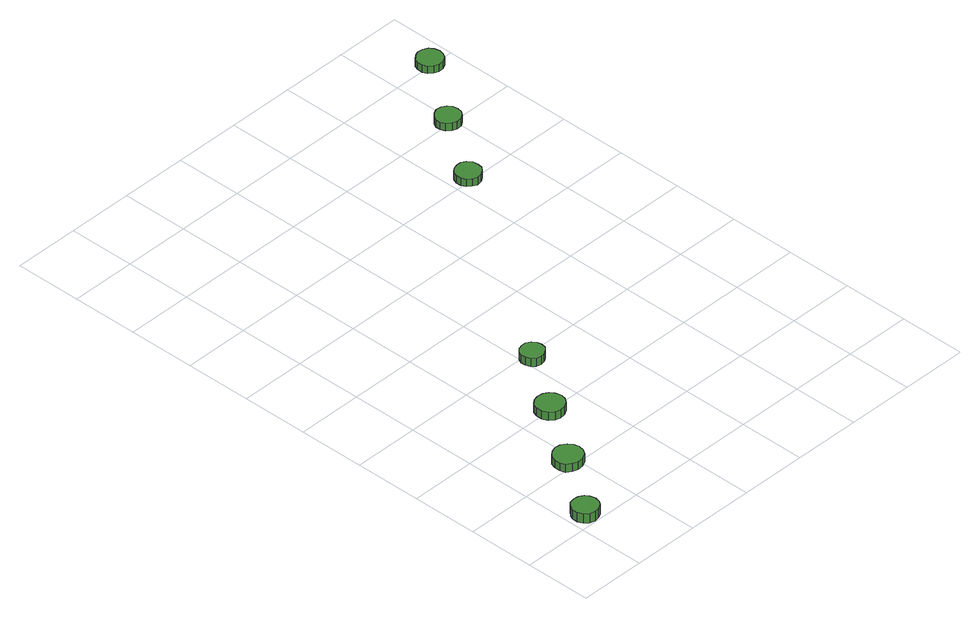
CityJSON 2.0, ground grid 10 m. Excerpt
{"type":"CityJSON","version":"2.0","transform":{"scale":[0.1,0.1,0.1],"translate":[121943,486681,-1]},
"CityObjects":{
"tree1":{"type":"SolitaryVegetationObject","attributes":{"function":"something"},"geometry":[{"type":"MultiSurface","lod":"1","boundaries":[[[0,1,2,3,4,5,6,7,8,9,10,11,12,13,14]],[[15,16,17,18,19,20,21,22,23,24,25,26,27,28,29]],[[0,29,28,1]],[[1,28,27,2]],[[2,27,26,3]],[[3,26,25,4]],[[4,25,24,5]],[[5,24,23,6]],[[6,23,22,7]],[[7,22,21,8]],[[8,21,20,9]],[[9,20,19,10]],[[10,19,18,11]],[[11,18,17,12]],[[12,17,16,13]],[[13,16,15,14]],[[14,15,29,0]]]}]},
"tree2":{"type":"SolitaryVegetationObject","attributes":{"function":"something"},"geometry":[{"type":"MultiSurface","lod":"1","boundaries":[[[30,31,32,33,34,35,36,37,38,39,40,41,42,43,44]],[[45,46,47,48,49,50,51,52,53,54,55,56,57,58,59]],[[30,59,58,31]],[[31,58,57,32]],[[32,57,56,33]],[[33,56,55,34]],[[34,55,54,35]],[[35,54,53,36]],[[36,53,52,37]],[[37,52,51,38]],[[38,51,50,39]],[[39,50,49,40]],[[40,49,48,41]],[[41,48,47,42]],[[42,47,46,43]],[[43,46,45,44]],[[44,45,59,30]]]}]},
"tree3":{"type":"SolitaryVegetationObject","attributes":{"function":"something"},"geometry":[{"type":"MultiSurface","lod":"1","boundaries":[[[60,61,62,63,64,65,66,67,68,69,70,71,72,73,74]],[[75,76,77,78,79,80,81,82,83,84,85,86,87,88,89]],[[60,89,88,61]],[[61,88,87,62]],[[62,87,86,63]],[[63,86,85,64]],[[64,85,84,65]],[[65,84,83,66]],[[66,83,82,67]],[[67,82,81,68]],[[68,81,80,69]],[[69,80,79,70]],[[70,79,78,71]],[[71,78,77,72]],[[72,77,76,73]],[[73,76,75,74]],[[74,75,89,60]]]}]},
"tree4":{"type":"SolitaryVegetationObject","attributes":{"function":"something"},"geometry":[{"type":"MultiSurface","lod":"1","boundaries":[[[90,91,92,93,94,95,96,97,98,99,100,101,102,103,104]],[[105,106,107,108,109,110,111,112,113,114,115,116,117,118,119]],[[90,119,118,91]],[[91,118,117,92]],[[92,117,116,93]],[[93,116,115,94]],[[94,115,114,95]],[[95,114,113,96]],[[96,113,112,97]],[[97,112,111,98]],[[98,111,110,99]],[[99,110,109,100]],[[100,109,108,101]],[[101,108,107,102]],[[102,107,106,103]],[[103,106,105,104]],[[104,105,119,90]]]}]},
"tree5":{"type":"SolitaryVegetationObject","attributes":{"function":"something"},"geometry":[{"type":"MultiSurface","lod":"1","boundaries":[[[120,121,122,123,124,125,126,127,128,129,130,131,132,133,134]],[[135,136,137,138,139,140,141,142,143,144,145,146,147,148,149]],[[120,149,148,121]],[[121,148,147,122]],[[122,147,146,123]],[[123,146,145,124]],[[124,145,144,125]],[[125,144,143,126]],[[126,143,142,127]],[[127,142,141,128]],[[128,141,140,129]],[[129,140,139,130]],[[130,139,138,131]],[[131,138,137,132]],[[132,137,136,133]],[[133,136,135,134]],[[134,135,149,120]]]}]},
"tree6":{"type":"SolitaryVegetationObject","attributes":{"function":"something"},"geometry":[{"type":"MultiSurface","lod":"1","boundaries":[[[150,151,152,153,154,155,156,157,158,159,160,161,162,163,164]],[[165,166,167,168,169,170,171,172,173,174,175,176,177,178,179]],[[150,179,178,151]],[[151,178,177,152]],[[152,177,176,153]],[[153,176,175,154]],[[154,175,174,155]],[[155,174,173,156]],[[156,173,172,157]],[[157,172,171,158]],[[158,171,170,159]],[[159,170,169,160]],[[160,169,168,161]],[[161,168,167,162]],[[162,167,166,163]],[[163,166,165,164]],[[164,165,179,150]]]}]},
"tree7":{"type":"SolitaryVegetationObject","attributes":{"function":"something"},"geometry":[{"type":"MultiSurface","lod":"1","boundaries":[[[180,181,182,183,184,185,186,187,188,189,190,191,192,193,194]],[[195,196,197,198,199,200,201,202,203,204,205,206,207,208,209]],[[180,209,208,181]],[[181,208,207,182]],[[182,207,206,183]],[[183,206,205,184]],[[184,205,204,185]],[[185,204,203,186]],[[186,203,202,187]],[[187,202,201,188]],[[188,201,200,189]],[[189,200,199,190]],[[190,199,198,191]],[[191,198,197,192]],[[192,197,196,193]],[[193,196,195,194]],[[194,195,209,180]]]}]}
},
"vertices":[
[46,21,22],[44,29,22],[40,35,22],[33,39,22],[25,40,22],[17,38,22],[11,32,22],[8,25,22],[8,17,22],[11,10,22],[17,4,22],[25,2,22],[33,3,22],[40,7,22],[44,13,22],[44,13,7],[40,7,7],[33,3,7],[25,2,7],[17,4,7],[11,10,7],[8,17,7],[8,25,7],[11,32,7],[17,38,7],[25,40,7],[33,39,7],[40,35,7],[44,29,7],[46,21,7],
[111,111,20],[109,119,20],[104,126,20],[96,131,20],[87,132,20],[79,129,20],[72,123,20],[69,115,20],[69,106,20],[72,98,20],[79,93,20],[87,90,20],[96,91,20],[104,95,20],[109,102,20],[109,102,7],[104,95,7],[96,91,7],[87,90,7],[79,93,7],[72,98,7],[69,106,7],[69,115,7],[72,123,7],[79,129,7],[87,132,7],[96,131,7],[104,126,7],[109,119,7],[111,111,7],
[172,200,20],[170,209,20],[165,216,20],[158,220,20],[149,221,20],[141,219,20],[134,213,20],[131,205,20],[131,196,20],[134,188,20],[141,182,20],[149,180,20],[158,181,20],[165,185,20],[170,192,20],[170,192,7],[165,185,7],[158,181,7],[149,180,7],[141,182,7],[134,188,7],[131,196,7],[131,205,7],[134,213,7],[141,219,7],[149,221,7],[158,220,7],[165,216,7],[170,209,7],[172,200,7],
[231,291,20],[230,298,20],[225,304,20],[219,308,20],[212,308,20],[205,306,20],[200,301,20],[197,295,20],[197,288,20],[200,281,20],[205,276,20],[212,274,20],[219,275,20],[225,279,20],[230,284,20],[230,284,7],[225,279,7],[219,275,7],[212,274,7],[205,276,7],[200,281,7],[197,288,7],[197,295,7],[200,301,7],[205,306,7],[212,308,7],[219,308,7],[225,304,7],[230,298,7],[231,291,7],
[446,607,19],[445,615,19],[440,621,19],[434,625,19],[426,625,19],[419,623,19],[413,618,19],[410,611,19],[410,603,19],[413,596,19],[419,591,19],[426,588,19],[434,589,19],[440,593,19],[445,599,19],[445,599,7],[440,593,7],[434,589,7],[426,588,7],[419,591,7],[413,596,7],[410,603,7],[410,611,7],[413,618,7],[419,623,7],[426,625,7],[434,625,7],[440,621,7],[445,615,7],[446,607,7],
[512,704,19],[511,712,19],[506,718,19],[500,722,19],[492,723,19],[485,720,19],[479,715,19],[476,708,19],[476,701,19],[479,694,19],[485,689,19],[492,686,19],[500,687,19],[506,691,19],[511,697,19],[511,697,7],[506,691,7],[500,687,7],[492,686,7],[485,689,7],[479,694,7],[476,701,7],[476,708,7],[479,715,7],[485,720,7],[492,723,7],[500,722,7],[506,718,7],[511,712,7],[512,704,7],
[583,803,19],[581,811,19],[577,817,19],[570,821,19],[562,822,19],[555,819,19],[549,814,19],[546,807,19],[546,799,19],[549,792,19],[555,787,19],[562,784,19],[570,785,19],[577,789,19],[581,795,19],[581,795,7],[577,789,7],[570,785,7],[562,784,7],[555,787,7],[549,792,7],[546,799,7],[546,807,7],[549,814,7],[555,819,7],[562,822,7],[570,821,7],[577,817,7],[581,811,7],[583,803,7]
]}
